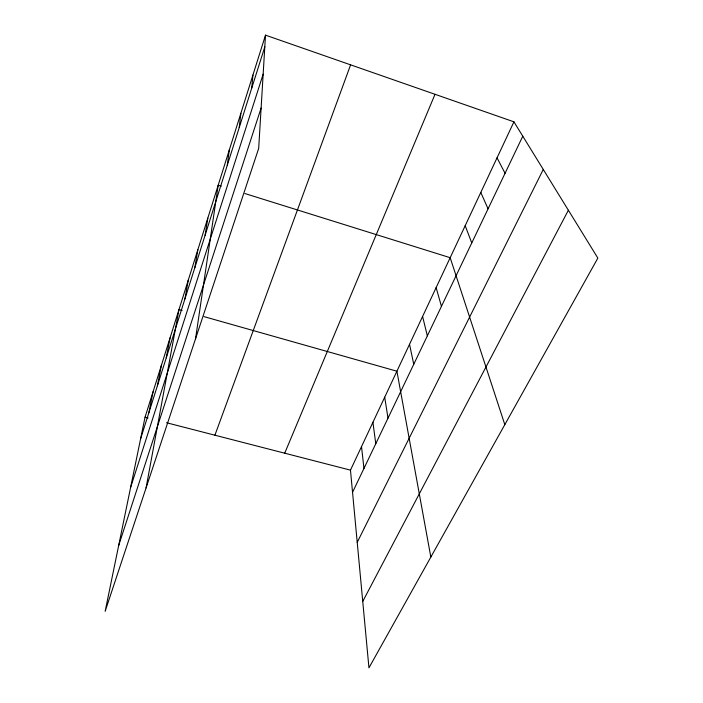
<?xml version="1.0" encoding="UTF-8"?>
<svg xmlns="http://www.w3.org/2000/svg" width="703" height="703" viewBox="0 0 703 703"><rect width="100%" height="100%" fill="white"/><g stroke="black" fill="none" stroke-linecap="round" stroke-linejoin="round"><path stroke-width="1.05" d="M265.506 35.15L258.686 148.395L105.142 611.329L145.046 417.195L265.506 35.15L513.937 121.83L597.858 258.098L368.952 667.85L350.472 470.149L513.937 121.83M251.736 88.095L252.922 75.054M239.231 127.542L240.865 113.297M227.262 165.319L229.301 149.976M195.548 338.758L218.194 185.197L221.278 186.154M205.091 235.268L207.833 218.053M194.819 267.702L197.859 249.688M184.924 298.907L188.255 280.163M146.066 487.961L178.993 309.54L182.121 310.427M166.233 357.897L170.056 337.879M157.393 385.798L161.426 365.235M148.86 412.723L153.096 391.659M140.626 438.707L264.803 46.873M130.591 487.522L263.15 74.184M118.666 545.572L261.112 108.06M214.907 435.201L350.612 64.843M284.715 453.198L435.016 94.299M352.546 492.311L522.786 136.206M357.221 542.347L543.27 169.458M362.739 601.443L568.375 210.232M145.046 417.195L148.113 417.986M166.523 422.731L350.472 470.149M204.011 316.622L396.905 371.21L430.834 557.066M244.916 193.545L450.175 257.702L504.816 424.63M497.03 157.85L505.062 173.272M480.799 192.446L488.067 208.826M465.193 225.707L471.757 242.957M436.132 287.615L441.44 306.359M422.591 316.473L427.345 335.849M409.524 344.321L413.751 364.277M384.708 397.195L387.994 418.162M372.924 422.318L375.771 443.725M361.518 446.625L363.961 468.426"/></g></svg>
